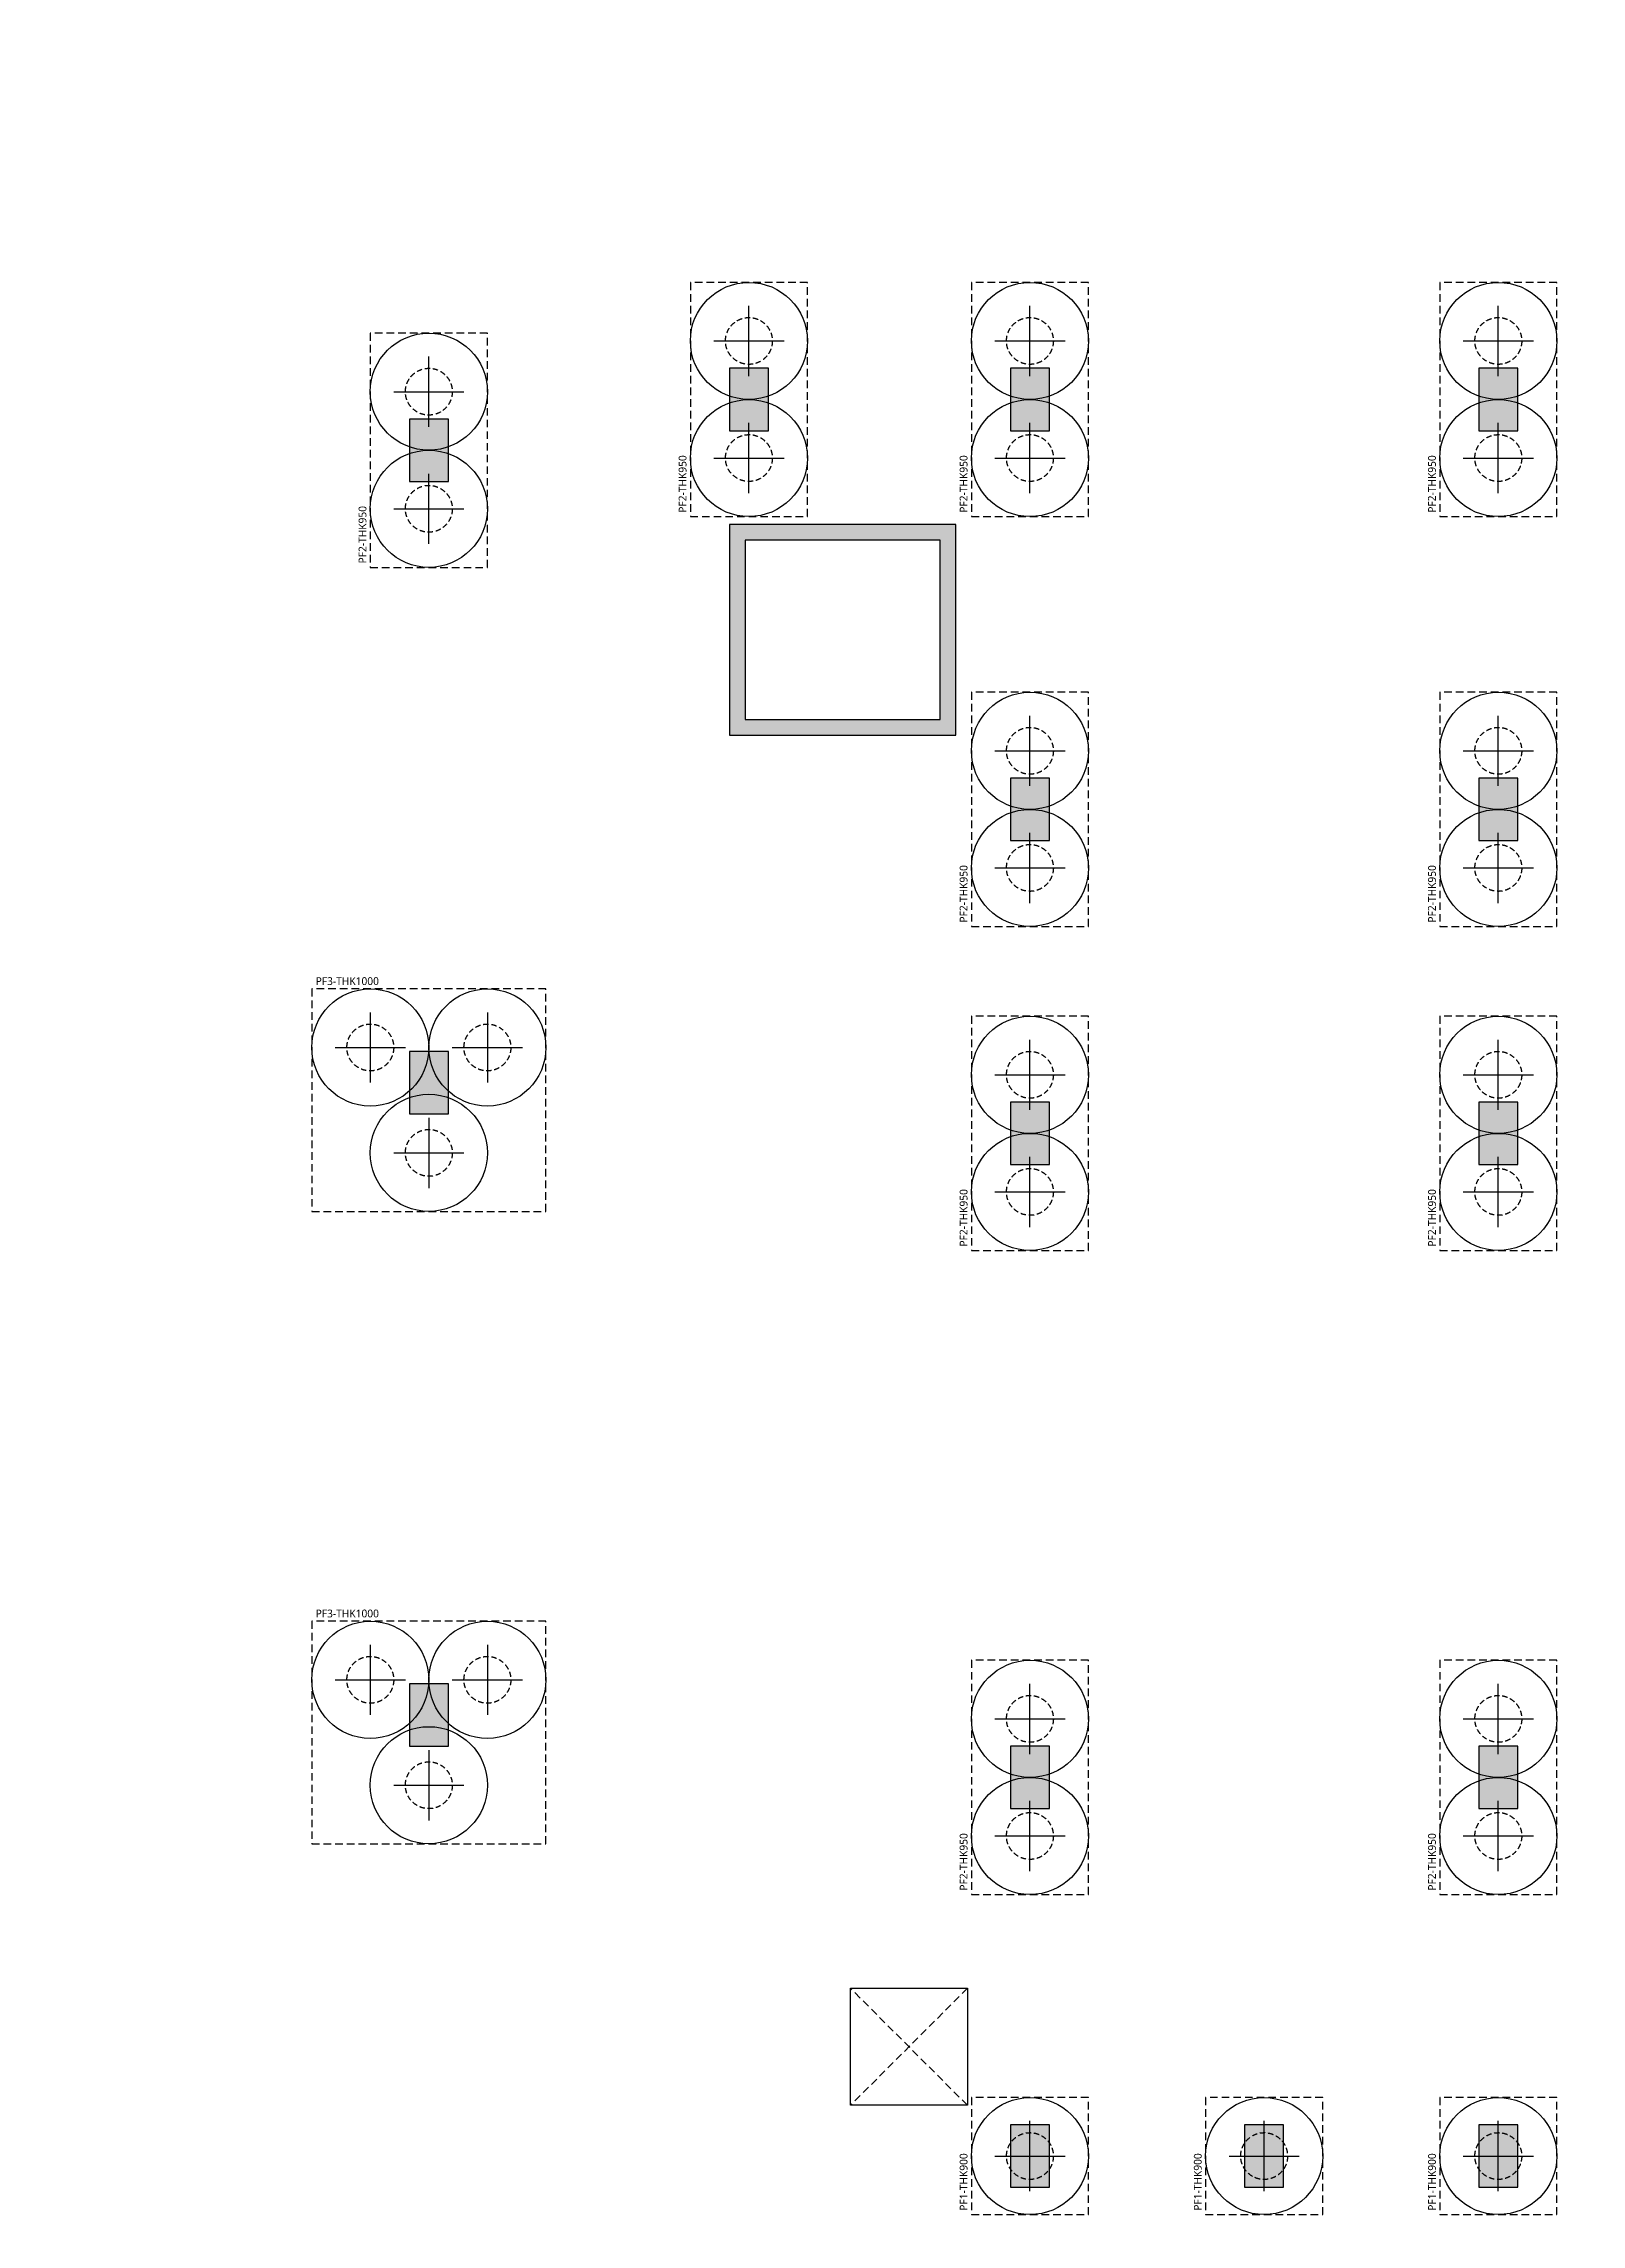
# Model space of a CAD drawing. Header units: millimetres. Extents: x 262481 to 2519995, y -394348 to 364571.
# Drawn here: x 2123310 to 2143010, y 107057 to 134991 of the extents above; entities that cross this region are included whole.
import ezdxf
from ezdxf.enums import TextEntityAlignment as Align

# ---------------------------------------------------------------- set-up
doc = ezdxf.new("R2010")
doc.units = ezdxf.units.MM
doc.header["$LTSCALE"] = 65
doc.linetypes.add('XS-기초$0$CONTINOUS', pattern=[0])
doc.linetypes.add('XS-기초$0$HID', pattern=[2.3, 1.5, -0.8])
for name, color, linetype in [('XS-기초$0$252', 252, 'Continuous'), ('XS-기초$0$MAT', 3, 'XS-기초$0$HID'), ('XS-기초$0$PILE-P', 3, 'XS-기초$0$HID'), ('XS-기초$0$WALL', 11, 'Continuous'), ('XS-기초$0$집수정-우수', 6, 'Continuous')]:
    doc.layers.add(name, color=color, linetype=linetype)
doc.layers.add('XS-기초$0$DEFPOINT', color=144, linetype='Continuous', plot=False)
doc.styles.add('XS-기초$0$맑은고딕', font='malgun.ttf')

# ---------------------------------------------------------------- blocks, each defined once
blk = doc.blocks.new('XS-기초$0$A$C762E058C')
at = {"layer": 'XS-기초$0$252'}
h = blk.add_hatch(color=256, dxfattribs=at)
h.dxf.hatch_style = 1
h.paths.add_polyline_path([(117550, -126950), (117550, -126150), (117050, -126150), (117050, -126950)])
h.paths.add_polyline_path([(111050, -126950), (111050, -126150), (110550, -126150), (110550, -126950)])
h.paths.add_polyline_path([(105650, -126950), (105650, -126150), (105150, -126150), (105150, -126950)])
h.paths.add_polyline_path([(101350, -126950), (101350, -126150), (100850, -126150), (100850, -126950)])
h.paths.add_polyline_path([(93250, -126950), (93250, -126150), (92750, -126150), (92750, -126950)])
h.paths.add_polyline_path([(85750, -126950), (85750, -126150), (85250, -126150), (85250, -126950)])
h.paths.add_polyline_path([(117550, -124300), (117550, -123500), (117050, -123500), (117050, -124300)])
h.paths.add_polyline_path([(105650, -124300), (105650, -123500), (105150, -123500), (105150, -124300)])
h.paths.add_polyline_path([(125700, -124300), (125700, -123500), (125200, -123500), (125200, -124300)])
h.paths.add_polyline_path([(111050, -124300), (111050, -123500), (110550, -123500), (110550, -124300)])
h.paths.add_polyline_path([(101350, -124300), (101350, -123500), (100850, -123500), (100850, -124300)])
h.paths.add_polyline_path([(85750, -124300), (85750, -123500), (85250, -123500), (85250, -124300)])
h.paths.add_polyline_path([(93250, -124300), (93250, -123500), (92750, -123500), (92750, -124300)])
h.paths.add_polyline_path([(77200, -124150), (78000, -124150), (78000, -123650), (77200, -123650)])
h.paths.add_polyline_path([(88550, -114000), (87750, -114000), (87750, -114500), (88550, -114500)])
h.paths.add_polyline_path([(88550, -117000), (87750, -117000), (87750, -117500), (88550, -117500)])
h.paths.add_polyline_path([(88550, -111000), (87750, -111000), (87750, -111500), (88550, -111500)])
h.paths.add_polyline_path([(101650, -117000), (100850, -117000), (100850, -117500), (101650, -117500)])
h.paths.add_polyline_path([(101650, -111000), (100850, -111000), (100850, -111500), (101650, -111500)])
h.paths.add_polyline_path([(93400, -117000), (92600, -117000), (92600, -117500), (93400, -117500)])
h.paths.add_polyline_path([(93400, -111000), (92600, -111000), (92600, -111500), (93400, -111500)])
h.paths.add_polyline_path([(86050, -117000), (85250, -117000), (85250, -117500), (86050, -117500)])
h.paths.add_polyline_path([(85850, -111000), (85050, -111000), (85050, -111500), (85850, -111500)])
h.paths.add_polyline_path([(78000, -117000), (77200, -117000), (77200, -117500), (78000, -117500)])
h.paths.add_polyline_path([(78000, -111000), (77200, -111000), (77200, -111500), (78000, -111500)])
h.paths.add_polyline_path([(105800, -117000), (105000, -117000), (105000, -117500), (105800, -117500)])
h.paths.add_polyline_path([(105800, -111000), (105000, -111000), (105000, -111500), (105800, -111500)])
h.paths.add_polyline_path([(111050, -111000), (110250, -111000), (110250, -111500), (111050, -111500)])
h.paths.add_polyline_path([(111050, -117000), (110250, -117000), (110250, -117500), (111050, -117500)])
h.paths.add_polyline_path([(117850, -117000), (117050, -117000), (117050, -117500), (117850, -117500)])
h.paths.add_polyline_path([(117850, -111000), (117050, -111000), (117050, -111500), (117850, -111500)])
h.paths.add_polyline_path([(125850, -117000), (125050, -117000), (125050, -117500), (125850, -117500)])
h.paths.add_polyline_path([(125850, -111000), (125050, -111000), (125050, -111500), (125850, -111500)])
h.paths.add_polyline_path([(110400, -103800), (110400, -103300), (109600, -103300), (109600, -103800)])
h.paths.add_polyline_path([(118500, -103300), (117700, -103300), (117700, -103800), (118500, -103800)])
h.paths.add_polyline_path([(111050, -107400), (110250, -107400), (110250, -107900), (111050, -107900)])
h.paths.add_polyline_path([(117850, -107400), (117050, -107400), (117050, -107900), (117850, -107900)])
h.paths.add_polyline_path([(126600, -103300), (125800, -103300), (125800, -103800), (126600, -103800)])
h.paths.add_polyline_path([(86100, -103300), (85300, -103300), (85300, -103800), (86100, -103800)])
h.paths.add_polyline_path([(86100, -95200), (85300, -95200), (85300, -95700), (86100, -95700)])
h.paths.add_polyline_path([(86100, -87100), (85300, -87100), (85300, -87600), (86100, -87600)])
h.paths.add_polyline_path([(94200, -103300), (93400, -103300), (93400, -103800), (94200, -103800)])
h.paths.add_polyline_path([(94200, -95200), (93400, -95200), (93400, -95700), (94200, -95700)])
h.paths.add_polyline_path([(94200, -87100), (93400, -87100), (93400, -87600), (94200, -87600)])
h.paths.add_polyline_path([(102300, -103300), (101500, -103300), (101500, -103800), (102300, -103800)])
h.paths.add_polyline_path([(102300, -95200), (101500, -95200), (101500, -95700), (102300, -95700)])
h.paths.add_polyline_path([(102300, -87100), (101500, -87100), (101500, -87600), (102300, -87600)])
h.paths.add_polyline_path([(110400, -95200), (109600, -95200), (109600, -95700), (110400, -95700)])
h.paths.add_polyline_path([(110400, -87100), (109600, -87100), (109600, -87600), (110400, -87600)])
h.paths.add_polyline_path([(78000, -103300), (77200, -103300), (77200, -103800), (78000, -103800)])
h.paths.add_polyline_path([(78000, -95200), (77200, -95200), (77200, -95700), (78000, -95700)])
h.paths.add_polyline_path([(78000, -87100), (77200, -87100), (77200, -87600), (78000, -87600)])
h.paths.add_polyline_path([(118500, -95200), (117700, -95200), (117700, -95700), (118500, -95700)])
h.paths.add_polyline_path([(118500, -87100), (117700, -87100), (117700, -87600), (118500, -87600)])
h.paths.add_polyline_path([(126600, -95200), (125800, -95200), (125800, -95700), (126600, -95700)])
h.paths.add_polyline_path([(126600, -87100), (125800, -87100), (125800, -87600), (126600, -87600)])
h.paths.add_polyline_path([(134050, -103300), (133250, -103300), (133250, -103800), (134050, -103800)])
h.paths.add_polyline_path([(86100, -79000), (85300, -79000), (85300, -79500), (86100, -79500)])
h.paths.add_polyline_path([(94200, -79000), (93400, -79000), (93400, -79500), (94200, -79500)])
h.paths.add_polyline_path([(102300, -79000), (101500, -79000), (101500, -79500), (102300, -79500)])
h.paths.add_polyline_path([(110400, -79000), (109600, -79000), (109600, -79500), (110400, -79500)])
h.paths.add_polyline_path([(118500, -79000), (117700, -79000), (117700, -79500), (118500, -79500)])
h.paths.add_polyline_path([(134050, -79000), (133250, -79000), (133250, -79500), (134050, -79500)])
h.paths.add_polyline_path([(126600, -79000), (125800, -79000), (125800, -79500), (126600, -79500)])
h.paths.add_polyline_path([(73650, -79000), (72850, -79000), (72850, -79500), (73650, -79500)])
h.paths.add_polyline_path([(136755, -79000), (135955, -79000), (135955, -79500), (136755, -79500)])
h.paths.add_polyline_path([(68100, -79000), (67300, -79000), (67300, -79500), (68100, -79500)])
h.paths.add_polyline_path([(78000, -79000), (77200, -79000), (77200, -79500), (78000, -79500)])
h = blk.add_hatch(color=256, dxfattribs=at)
h.dxf.hatch_style = 1
h.paths.add_polyline_path([(7565, -107965), (5900, -107965), (5900, -108215), (7565, -108215)])
h.paths.add_polyline_path([(109050, -107400), (106350, -107400), (106350, -110300), (109050, -110300)])
h.paths.add_polyline_path([(106550, -110100), (106550, -107600), (108850, -107600), (108850, -110100)], flags=16)
h.paths.add_polyline_path([(41550, -114300), (38850, -114300), (38850, -117200), (41550, -117200)])
h.paths.add_polyline_path([(41350, -114500), (41350, -117000), (39050, -117000), (39050, -114500)], flags=16)
h.paths.add_polyline_path([(73865, -107965), (72200, -107965), (72200, -108215), (73865, -108215)])
h.paths.add_polyline_path([(140465, -107965), (138800, -107965), (138800, -108215), (140465, -108215)])
blk = doc.blocks.new('XS-기초$0$PILE-P')
at = {"layer": 'XS-기초$0$DEFPOINT'}
blk.add_circle((0, 0), 750, dxfattribs=at)
at = {"layer": 'XS-기초$0$PILE-P', "color": 4, "linetype": 'XS-기초$0$CONTINOUS'}
for p, q in [((0, -450), (0, 450)), ((-450, 0), (450, 0))]:
    blk.add_line(p, q, dxfattribs=at)
at = {"layer": 'XS-기초$0$PILE-P', "linetype": 'XS-기초$0$HID', "ltscale": 0.7}
blk.add_circle((0, 0), 300, dxfattribs=at)
blk = doc.blocks.new('XS-기초$0$PF1')
at = {"layer": 'XS-기초$0$MAT', "linetype": 'XS-기초$0$HID'}
blk.add_lwpolyline([(-750, -750), (750, -750), (750, 750), (-750, 750)], close=True, dxfattribs=at)
at = {"layer": 'XS-기초$0$PILE-P', "rotation": 270}
blk.add_blockref('XS-기초$0$PILE-P', (0, 0), dxfattribs=at)
at = {"layer": 'XS-기초$0$DEFPOINT', "color": 1, "style": 'XS-기초$0$맑은고딕'}
blk.add_text('PF1-THK900', height=100, dxfattribs=at).set_placement((-700, 850), align=Align.MIDDLE_LEFT)
blk = doc.blocks.new('XS-기초$0$PF2')
at = {"layer": 'XS-기초$0$MAT', "linetype": 'XS-기초$0$HID'}
blk.add_lwpolyline([(-1500, -750), (1500, -750), (1500, 750), (-1500, 750)], close=True, dxfattribs=at)
at = {"layer": 'XS-기초$0$PILE-P', "rotation": 270}
for p in [(-750, 0), (750, 0)]:
    blk.add_blockref('XS-기초$0$PILE-P', p, dxfattribs=at)
at = {"layer": 'XS-기초$0$DEFPOINT', "color": 1, "style": 'XS-기초$0$맑은고딕'}
blk.add_text('PF2-THK950', height=100, dxfattribs=at).set_placement((-1450, 850), align=Align.MIDDLE_LEFT)
blk = doc.blocks.new('XS-기초$0$PF3')
at = {"layer": 'XS-기초$0$MAT', "linetype": 'XS-기초$0$HID'}
blk.add_lwpolyline([(-1500, -1650), (1500, -1650), (1500, 1200), (-1500, 1200)], close=True, dxfattribs=at)
at = {"layer": 'XS-기초$0$PILE-P', "rotation": 270}
for p in [(-750, 450), (750, 450), (0, -900)]:
    blk.add_blockref('XS-기초$0$PILE-P', p, dxfattribs=at)
at = {"layer": 'XS-기초$0$DEFPOINT', "color": 1, "style": 'XS-기초$0$맑은고딕'}
blk.add_text('PF3-THK1000', height=100, dxfattribs=at).set_placement((-1450, 1300), align=Align.MIDDLE_LEFT)

msp = doc.modelspace()

# ---------------------------------------------------------------- linework, layer by layer
at = {"layer": 'XS-기초$0$WALL'}
for p, q in [((2132595.4, 130832.3), (2132095.4, 130832.3)), ((2132095.4, 130832.3), (2132095.4, 130032.3)), ((2132595.4, 130032.3), (2132595.4, 130832.3)), ((2136195.4, 130832.3), (2135695.4, 130832.3)), ((2135695.4, 130832.3), (2135695.4, 130032.3)), ((2136195.4, 130032.3), (2136195.4, 130832.3)), ((2142195.4, 130832.3), (2141695.4, 130832.3)), ((2141695.4, 130832.3), (2141695.4, 130032.3)), ((2142195.4, 130032.3), (2142195.4, 130832.3)), ((2128495.4, 130182.3), (2127995.4, 130182.3)), ((2127995.4, 130182.3), (2127995.4, 129382.3)), ((2128495.4, 129382.3), (2128495.4, 130182.3)), ((2132095.4, 130032.3), (2132595.4, 130032.3)), ((2135695.4, 130032.3), (2136195.4, 130032.3)), ((2141695.4, 130032.3), (2142195.4, 130032.3)), ((2127995.4, 129382.3), (2128495.4, 129382.3)), ((2134995.4, 128832.3), (2132095.4, 128832.3)), ((2132095.4, 128832.3), (2132095.4, 126132.3)), ((2134995.4, 126132.3), (2134995.4, 128832.3)), ((2134795.4, 128632.3), (2132295.4, 128632.3)), ((2132295.4, 128632.3), (2132295.4, 126332.3)), ((2134795.4, 126332.3), (2134795.4, 128632.3)), ((2132295.4, 126332.3), (2134795.4, 126332.3)), ((2132095.4, 126132.3), (2134995.4, 126132.3)), ((2136195.4, 125582.3), (2135695.4, 125582.3)), ((2135695.4, 125582.3), (2135695.4, 124782.3)), ((2136195.4, 124782.3), (2136195.4, 125582.3)), ((2142195.4, 125582.3), (2141695.4, 125582.3)), ((2141695.4, 125582.3), (2141695.4, 124782.3)), ((2142195.4, 124782.3), (2142195.4, 125582.3)), ((2135695.4, 124782.3), (2136195.4, 124782.3)), ((2141695.4, 124782.3), (2142195.4, 124782.3)), ((2128495.4, 122082.3), (2127995.4, 122082.3)), ((2127995.4, 122082.3), (2127995.4, 121282.3)), ((2128495.4, 121282.3), (2128495.4, 122082.3)), ((2127995.4, 121282.3), (2128495.4, 121282.3)), ((2136195.4, 121432.3), (2135695.4, 121432.3)), ((2135695.4, 121432.3), (2135695.4, 120632.3)), ((2136195.4, 120632.3), (2136195.4, 121432.3)), ((2142195.4, 121432.3), (2141695.4, 121432.3)), ((2141695.4, 121432.3), (2141695.4, 120632.3)), ((2142195.4, 120632.3), (2142195.4, 121432.3)), ((2135695.4, 120632.3), (2136195.4, 120632.3)), ((2141695.4, 120632.3), (2142195.4, 120632.3)), ((2128495.4, 113982.3), (2127995.4, 113982.3)), ((2127995.4, 113982.3), (2127995.4, 113182.3)), ((2128495.4, 113182.3), (2128495.4, 113982.3)), ((2127995.4, 113182.3), (2128495.4, 113182.3)), ((2136195.4, 113182.3), (2135695.4, 113182.3)), ((2135695.4, 113182.3), (2135695.4, 112382.3)), ((2136195.4, 112382.3), (2136195.4, 113182.3)), ((2142195.4, 113182.3), (2141695.4, 113182.3)), ((2141695.4, 113182.3), (2141695.4, 112382.3)), ((2142195.4, 112382.3), (2142195.4, 113182.3)), ((2135695.4, 112382.3), (2136195.4, 112382.3)), ((2141695.4, 112382.3), (2142195.4, 112382.3)), ((2136195.4, 108332.3), (2135695.4, 108332.3)), ((2135695.4, 108332.3), (2135695.4, 107532.3)), ((2136195.4, 107532.3), (2136195.4, 108332.3)), ((2139195.4, 108332.3), (2138695.4, 108332.3)), ((2138695.4, 108332.3), (2138695.4, 107532.3)), ((2139195.4, 107532.3), (2139195.4, 108332.3)), ((2142195.4, 108332.3), (2141695.4, 108332.3)), ((2141695.4, 108332.3), (2141695.4, 107532.3)), ((2142195.4, 107532.3), (2142195.4, 108332.3)), ((2135695.4, 107532.3), (2136195.4, 107532.3)), ((2138695.4, 107532.3), (2139195.4, 107532.3)), ((2141695.4, 107532.3), (2142195.4, 107532.3))]:
    msp.add_line(p, q, dxfattribs=at)
at = {"layer": 'XS-기초$0$집수정-우수', "linetype": 'XS-기초$0$HID'}
for p, q in [((2135145.4, 110082.3), (2133645.4, 108582.3)), ((2135145.4, 108582.3), (2133645.4, 110082.3))]:
    msp.add_line(p, q, dxfattribs=at)
at = {"layer": 'XS-기초$0$집수정-우수'}
msp.add_lwpolyline([(2135145.4, 108582.3), (2133645.4, 108582.3), (2133645.4, 110082.3), (2135145.4, 110082.3)], close=True, dxfattribs=at)

# ---------------------------------------------------------------- block references
at = {"layer": 'XS-기초$0$252', "rotation": 90}
msp.add_blockref('XS-기초$0$A$C762E058C', (2024695.4, 19782.3), dxfattribs=at)
at = {"layer": 'XS-기초$0$PILE-P', "rotation": 90}
for name, p in [('XS-기초$0$PF2', (2132345.4, 130432.3)), ('XS-기초$0$PF2', (2135945.4, 130432.3)), ('XS-기초$0$PF2', (2141945.4, 130432.3)), ('XS-기초$0$PF2', (2128245.4, 129782.3)), ('XS-기초$0$PF2', (2135945.4, 125182.3)), ('XS-기초$0$PF2', (2141945.4, 125182.3)), ('XS-기초$0$PF2', (2135945.4, 121032.3)), ('XS-기초$0$PF2', (2141945.4, 121032.3)), ('XS-기초$0$PF2', (2135945.4, 112782.3)), ('XS-기초$0$PF2', (2141945.4, 112782.3)), ('XS-기초$0$PF1', (2135945.4, 107932.3)), ('XS-기초$0$PF1', (2138945.4, 107932.3)), ('XS-기초$0$PF1', (2141945.4, 107932.3))]:
    msp.add_blockref(name, p, dxfattribs=at)
at = {"layer": 'XS-기초$0$PILE-P'}
for p in [(2128245.4, 121682.3), (2128245.4, 113582.3)]:
    msp.add_blockref('XS-기초$0$PF3', p, dxfattribs=at)

doc.saveas('drawing.dxf')
